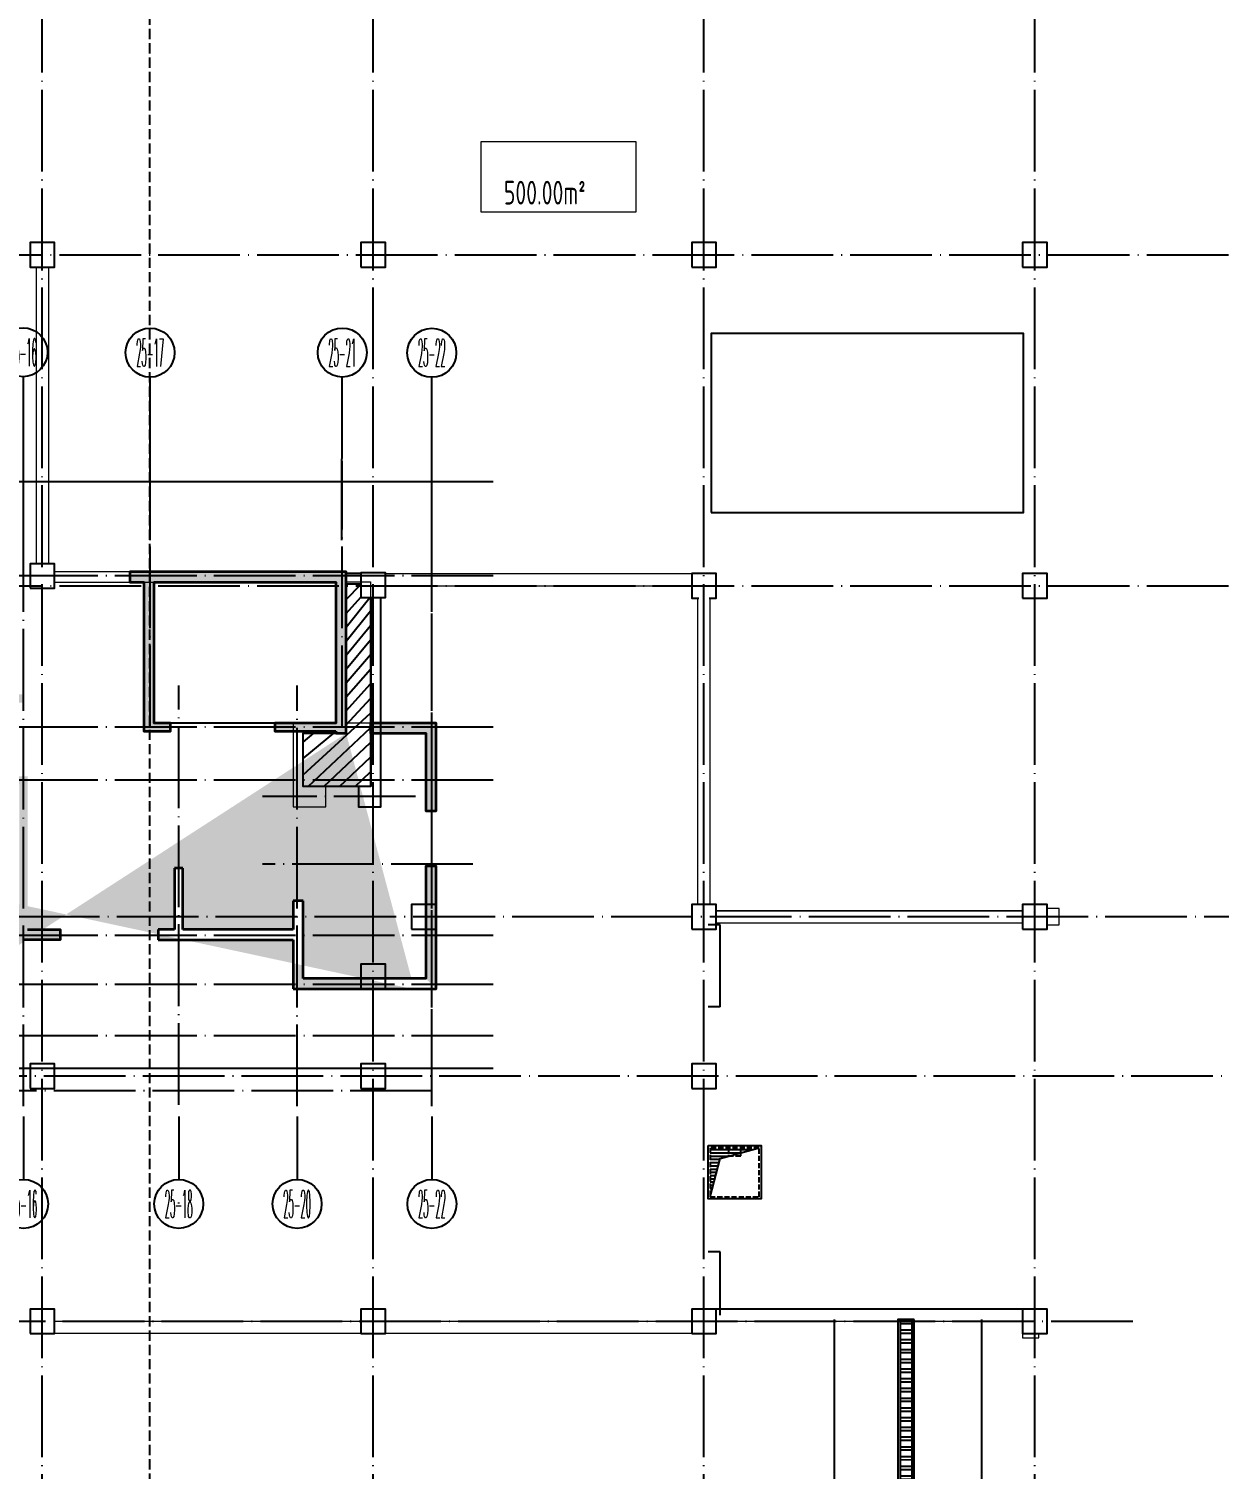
# Model space of a CAD drawing. Extents: x 115549 to 768939, y -502199 to 402497.
# Drawn here: x 251653 to 280798, y -422439 to -387192 of the extents above; entities that cross this region are included whole.
import ezdxf
from ezdxf.enums import TextEntityAlignment as Align

# ---------------------------------------------------------------- set-up
doc = ezdxf.new("R2010")
doc.units = 0
doc.header["$LTSCALE"] = 1000
doc.header["$MEASUREMENT"] = 0
doc.linetypes.add('__DASH', pattern=[0.35, 0.25, -0.1])
doc.linetypes.add('DOTE', pattern=[2.42, 2, -0.2, 0.02, -0.2])
for name, color, linetype in [('AXIS', 3, 'Continuous'), ('AXIS_TEXT', 7, 'Continuous'), ('COLUMN', 9, 'Continuous'), ('DOTE', 16, 'DOTE'), ('STAIR', 50, 'Continuous'), ('WINDOW', 4, 'Continuous'), ('截水沟', 2, 'Continuous'), ('文字', 3, 'Continuous'), ('汽车坡道', 142, 'Continuous'), ('给水', 32, 'Continuous')]:
    doc.layers.add(name, color=color, linetype=linetype)
for name, color, linetype, lineweight in [('renWALL', 8, 'Continuous', 9), ('主楼剪力墙', 212, 'Continuous', 5), ('砼墙', 3, 'Continuous', 35)]:
    doc.layers.add(name, color=color, linetype=linetype, lineweight=lineweight)
doc.styles.add('_TCH_AXIS', font='COMPLEX', dxfattribs={"bigfont": 'GBCBIG'})
doc.styles.add('COMPLEX', font='COMPLEX')
doc.styles.add('TSSD_Rein', font='tssdeng.shx', dxfattribs={"width": 0.7, "bigfont": 'tssdchn.shx'})

# ---------------------------------------------------------------- blocks, each defined once
blk = doc.blocks.new('qiangzh3333')
at = {"layer": 'COLUMN', "color": 8}
for points in [[(503056726, 3697111496), (503056901, 3697111496), (503056901, 3697112096), (503056301, 3697112096), (503056301, 3697111496), (503056901, 3697111496)], [(503064401, 3697104011), (503064401, 3697103996), (503064041, 3697103996), (503064041, 3697103746), (503064401, 3697103746)], [(503064641, 3697103411), (503064641, 3697098787), (503064341, 3697098787), (503064341, 3697098287), (503064891, 3697098287), (503064891, 3697103411), (503065001, 3697103411), (503065001, 3697104011), (503064401, 3697104011), (503064401, 3697103411), (503065001, 3697103411)], [(503072926, 3697103396), (503073101, 3697103396), (503073101, 3697103996), (503072501, 3697103996), (503072501, 3697103396), (503072676, 3697103396)], [(503080601, 3697085996), (503080601, 3697085396), (503081201, 3697085396), (503081201, 3697085996), (503080601, 3697085996), (503073101, 3697085996)]]:
    blk.add_lwpolyline(points, dxfattribs=at)
for points in [[(503064401, 3697111496), (503065001, 3697111496), (503065001, 3697112096), (503064401, 3697112096)], [(503072501, 3697111496), (503073101, 3697111496), (503073101, 3697112096), (503072501, 3697112096)], [(503080601, 3697111496), (503081201, 3697111496), (503081201, 3697112096), (503080601, 3697112096)], [(503056301, 3697103636), (503056901, 3697103636), (503056901, 3697104236), (503056301, 3697104236)], [(503080601, 3697103396), (503081201, 3697103396), (503081201, 3697103996), (503080601, 3697103996)], [(503065641, 3697095296), (503066241, 3697095296), (503066241, 3697095896), (503065641, 3697095896)], [(503072501, 3697095296), (503073101, 3697095296), (503073101, 3697095896), (503072501, 3697095896)], [(503080601, 3697095296), (503081201, 3697095296), (503081201, 3697095896), (503080601, 3697095896)], [(503064401, 3697093836), (503065001, 3697093836), (503065001, 3697094436), (503064401, 3697094436)], [(503056301, 3697091396), (503056901, 3697091396), (503056901, 3697091996), (503056301, 3697091996)], [(503064401, 3697091396), (503065001, 3697091396), (503065001, 3697091996), (503064401, 3697091996)], [(503072501, 3697091396), (503073101, 3697091396), (503073101, 3697091996), (503072501, 3697091996)], [(503056301, 3697085396), (503056901, 3697085396), (503056901, 3697085996), (503056301, 3697085996)], [(503064401, 3697085396), (503065001, 3697085396), (503065001, 3697085996), (503064401, 3697085996)], [(503072501, 3697085396), (503073101, 3697085396), (503073101, 3697085996), (503072501, 3697085996)]]:
    blk.add_lwpolyline(points, close=True, dxfattribs=at)
at = {"layer": 'renWALL', "color": 8}
for points in [[(503056451, 3697111496), (503056451, 3697104236)], [(503056751, 3697111496), (503056751, 3697104236)], [(503056901, 3697103787), (503063791, 3697103787), (503063791, 3697100336), (503062741, 3697100336), (503062741, 3697098287), (503063541, 3697098287), (503063541, 3697098787), (503062991, 3697098787), (503062991, 3697100086), (503064041, 3697100086), (503064041, 3697104037), (503056901, 3697104037)], [(503065001, 3697103996), (503065541, 3697103996), (503072501, 3697103996)], [(503065001, 3697103696), (503065541, 3697103696)], [(503065545, 3697103696), (503072505, 3697103696)], [(503072651, 3697095896), (503072651, 3697103396)], [(503072951, 3697095896), (503072951, 3697103396)], [(503073101, 3697095746), (503080601, 3697095746)], [(503081201, 3697095396), (503081501, 3697095396), (503081501, 3697095796), (503081201, 3697095796)], [(503073101, 3697095446), (503080601, 3697095446)], [(503064401, 3697085696), (503056901, 3697085696)], [(503072501, 3697085696), (503065001, 3697085696)], [(503080601, 3697085696), (503073101, 3697085696)], [(503064401, 3697085396), (503056901, 3697085396)], [(503072501, 3697085396), (503065001, 3697085396)], [(503080601, 3697085396), (503080601, 3697085296), (503081001, 3697085296), (503081001, 3697085396)]]:
    blk.add_lwpolyline(points, dxfattribs=at)
blk.add_lwpolyline([(503064041, 3697103796), (503064641, 3697103796), (503064641, 3697100337), (503064041, 3697100337)], close=True, dxfattribs=at)
blk = doc.blocks.new('zhuloujlqtiangchong')
at = {"layer": '主楼剪力墙'}
h = blk.add_hatch(color=253, dxfattribs=at)
h.dxf.hatch_style = 1
h.paths.add_polyline_path([(657412, 575691), (657412, 576341), (657662, 576341), (657662, 575941), (658612, 575941), (659162, 575941), (659162, 575741), (658612, 575741), (657662, 575741), (657662, 575691)], flags=17)
h.paths.add_polyline_path([(657662, 579391), (658012, 579391), (658012, 579641), (657412, 579641), (657412, 577491), (657662, 577491)], flags=17)
h.paths.add_polyline_path([(669412, 566841), (669412, 567391), (669812, 567391), (669812, 567641), (669412, 567641), (669412, 568591), (669162, 568591), (669162, 567491), (669162, 567091), (668812, 567091), (666462, 567091), (666462, 568591), (666462, 570391), (666462, 570891), (666412, 570891), (666412, 571691), (666412, 572091), (668212, 572091), (669312, 572091), (669312, 572291), (668212, 572291), (666212, 572291), (666212, 571691), (666212, 570891), (665412, 570891), (665412, 572191), (665412, 574041), (665412, 574441), (667412, 574441), (668212, 574441), (668212, 574641), (667412, 574641), (665212, 574641), (665212, 574041), (665212, 572191), (665212, 570891), (664412, 570891), (664412, 570641), (665312, 570641), (666212, 570641), (666212, 570391), (666212, 568591), (666212, 566841), (666812, 566841), (668812, 566841)])
h.paths.add_polyline_path([(667212, 581991), (667212, 580321), (667212, 579641), (666912, 579641), (666512, 579641), (666512, 579391), (666912, 579391), (667462, 579391), (667462, 580321), (667462, 581741), (670112, 581741), (670712, 581741), (670712, 581991), (670112, 581991)], flags=17)
h.paths.add_polyline_path([(672862, 581741), (675062, 581741), (675062, 579541), (675062, 577141), (672862, 577141), (672862, 577741), (672662, 577741), (672662, 576941), (675062, 576941), (675062, 576441), (677212, 576441), (677212, 576641), (675262, 576641), (675262, 577041), (675262, 579391), (675662, 579391), (675662, 579641), (675312, 579641), (675312, 581991), (672762, 581991), (671912, 581991), (671912, 581741), (672662, 581741), (672662, 581341), (672862, 581341)], flags=17)
h.paths.add_polyline_path([(667462, 576741), (670162, 576741), (670162, 578241), (669962, 578241), (669962, 576941), (667262, 576941), (667262, 576641), (665312, 576641), (665312, 576441), (667462, 576441)], flags=17)
h.paths.add_polyline_path([(687312, 575101), (687312, 575941), (686712, 575941), (685711, 575941), (685711, 575691), (686712, 575691), (687062, 575691), (687062, 575101), (687062, 574541), (687062, 573791), (687312, 573791), (687312, 574541)], flags=17)
h.paths.add_polyline_path([(661772, 579391), (661772, 579641), (662212, 579641), (662712, 579641), (662712, 579391), (662362, 579391), (662362, 575741), (661712, 575741), (661712, 575941), (662112, 575941), (662112, 579391)], flags=17)
h.paths.add_polyline_path([(655212, 573441), (655212, 569441), (658712, 569441), (658712, 570641), (659112, 570641), (662012, 570641), (662012, 570891), (661612, 570891), (661612, 572391), (661412, 572391), (661412, 570891), (659112, 570891), (658712, 570891), (658712, 571591), (658462, 571591), (658462, 570741), (658462, 569691), (655772, 569691), (655462, 569691), (655462, 573441), (655462, 575691), (655772, 575691), (656712, 575691), (656712, 575941), (655212, 575941)])
h.paths.add_polyline_path([(684412, 569441), (685772, 569441), (687312, 569441), (687312, 572441), (687062, 572441), (687062, 569691), (685772, 569691), (684412, 569691), (684062, 569691), (684062, 570741), (684062, 571591), (683812, 571591), (683812, 570891), (683412, 570891), (681112, 570891), (681112, 572391), (680912, 572391), (680912, 570891), (680512, 570891), (680512, 570641), (681012, 570641), (683412, 570641), (683812, 570641), (683812, 569441)], flags=17)
edge = h.paths.add_edge_path()
edge.add_line((684862, 575741), (684862, 575691))
edge.add_line((684862, 575691), (685112, 575691))
edge.add_line((672662, 567641), (672662, 568291))
edge.add_line((672662, 568291), (672662, 569141))
edge.add_line((672662, 569141), (672912, 569141))
edge.add_line((672912, 569141), (672912, 568441))
edge.add_line((672912, 568441), (673312, 568441))
edge.add_line((673312, 568441), (675312, 568441))
edge.add_line((675312, 568441), (675662, 568441))
edge.add_line((675662, 568441), (675662, 569941))
edge.add_line((675662, 569941), (675662, 570891))
edge.add_line((675662, 570891), (675712, 570891))
edge.add_line((675712, 570891), (675712, 571241))
edge.add_line((675712, 571241), (675712, 571641))
edge.add_line((675712, 571641), (672812, 571641))
edge.add_line((672812, 571641), (672812, 571841))
edge.add_line((672812, 571841), (675912, 571841))
edge.add_line((675912, 571841), (675912, 571241))
edge.add_line((675912, 571241), (675912, 570891))
edge.add_line((675912, 570891), (677112, 570891))
edge.add_line((677112, 570891), (677112, 571741))
edge.add_line((677112, 571741), (677112, 572391))
edge.add_line((677112, 572391), (677112, 574041))
edge.add_line((677112, 574041), (677112, 574441))
edge.add_line((677112, 574441), (675112, 574441))
edge.add_line((675112, 574441), (675112, 574641))
edge.add_line((675112, 574641), (677312, 574641))
edge.add_line((677312, 574641), (677312, 574041))
edge.add_line((677312, 574041), (677312, 572391))
edge.add_line((677312, 572391), (677312, 571741))
edge.add_line((677312, 571741), (677312, 570891))
edge.add_line((677312, 570891), (678112, 570891))
edge.add_line((678112, 570891), (678112, 570641))
edge.add_line((678112, 570641), (677212, 570641))
edge.add_line((677212, 570641), (675912, 570641))
edge.add_line((675912, 570641), (675912, 569941))
edge.add_line((675912, 569941), (675912, 568191))
edge.add_line((675912, 568191), (675312, 568191))
edge.add_line((675312, 568191), (673312, 568191))
edge.add_line((673312, 568191), (672912, 568191))
edge.add_line((672912, 568191), (672912, 567391))
edge.add_line((672912, 567391), (672312, 567391))
edge.add_line((672312, 567391), (672312, 567641))
edge.add_line((672312, 567641), (672662, 567641))
edge.add_line((655472, 583351), (655472, 579541))
edge.add_line((658612, 575741), (659162, 575741))
edge.add_line((659162, 575741), (659162, 575941))
edge.add_line((659162, 575941), (658612, 575941))
edge.add_line((658612, 575941), (657662, 575941))
edge.add_line((657662, 575941), (657662, 576341))
edge.add_line((657662, 576341), (657412, 576341))
edge.add_line((657412, 576341), (657412, 575741))
edge.add_line((686712, 569441), (687312, 569441))
edge.add_line((687062, 569691), (686712, 569691))
edge.add_line((685112, 575691), (685112, 576341))
edge.add_line((685112, 576341), (685112, 577491))
edge.add_line((685112, 577491), (685112, 579641))
edge.add_line((685112, 579641), (684512, 579641))
edge.add_line((684512, 579641), (682112, 579641))
edge.add_line((682112, 579641), (681722, 579641))
edge.add_line((681722, 579641), (680312, 579641))
edge.add_line((680312, 579641), (679812, 579641))
edge.add_line((679812, 579641), (679812, 579391))
edge.add_line((679812, 579391), (680162, 579391))
edge.add_line((680162, 579391), (680162, 575741))
edge.add_line((680162, 575741), (680812, 575741))
edge.add_line((680812, 575741), (680812, 575941))
edge.add_line((680812, 575941), (680412, 575941))
edge.add_line((680412, 575941), (680412, 579391))
edge.add_line((680412, 579391), (681722, 579391))
edge.add_line((681722, 579391), (682112, 579391))
edge.add_line((682112, 579391), (684512, 579391))
edge.add_line((684512, 579391), (684862, 579391))
edge.add_line((684862, 579391), (684862, 577491))
edge.add_line((684862, 577491), (684862, 576341))
edge.add_line((684862, 576341), (684862, 575941))
edge.add_line((684862, 575941), (683912, 575941))
edge.add_line((683912, 575941), (683362, 575941))
edge.add_line((683362, 575941), (683362, 575741))
edge.add_line((683362, 575741), (683912, 575741))
edge.add_line((683912, 575741), (684862, 575741))
h = blk.add_hatch(color=253, dxfattribs=at)
h.dxf.hatch_style = 1
h.paths.add_polyline_path([(685112, 579641), (684512, 579641), (682112, 579641), (681722, 579641), (680312, 579641), (679812, 579641), (679812, 579391), (680162, 579391), (680162, 575741), (680812, 575741), (680812, 575941), (680412, 575941), (680412, 579391), (681722, 579391), (682112, 579391), (684512, 579391), (684862, 579391), (684862, 577491), (684862, 576341), (684862, 575941), (683912, 575941), (683362, 575941), (683362, 575741), (683912, 575741), (684862, 575741), (684862, 575691), (685112, 575691), (685112, 576341), (685112, 577491)])
h = blk.add_hatch(color=253, dxfattribs=at)
h.dxf.hatch_style = 1
h.paths.add_polyline_path([(677112, 573841), (677312, 573841), (677312, 574641), (675112, 574641), (675112, 574441), (677112, 574441)])
h.paths.add_polyline_path([(677312, 572641), (677112, 572641), (677112, 570891), (675912, 570891), (675912, 571841), (672812, 571841), (672812, 571641), (675712, 571641), (675712, 570891), (675662, 570891), (675662, 568441), (672912, 568441), (672912, 569141), (672662, 569141), (672662, 567641), (672312, 567641), (672312, 567391), (672912, 567391), (672912, 568191), (675912, 568191), (675912, 570641), (678112, 570641), (678112, 570891), (677312, 570891)])
at = {"layer": '主楼剪力墙', "color": 253}
blk.add_lwpolyline([(685112, 579641), (684512, 579641), (682112, 579641), (681722, 579641), (680312, 579641), (679812, 579641), (679812, 579391), (680162, 579391), (680162, 575741), (680812, 575741), (680812, 575941), (680412, 575941), (680412, 579391), (681722, 579391), (682112, 579391), (684512, 579391), (684862, 579391), (684862, 577491), (684862, 576341), (684862, 575941), (683912, 575941), (683362, 575941), (683362, 575741), (683912, 575741), (684862, 575741), (684862, 575691), (685112, 575691), (685112, 576341), (685112, 577491)], close=True, dxfattribs=at)
blk.add_lwpolyline([(677212, 570641), (678112, 570641), (678112, 570891), (677312, 570891)], dxfattribs=at)
blk = doc.blocks.new('_AXISO')
blk.add_circle((0, 0), 0.5)
at = {"layer": 'AXIS_TEXT', "style": 'COMPLEX', "width": 1.041667}
blk.add_attdef('A', text='', height=0.56, dxfattribs=at).set_placement((-0.25, -0.28), (0.25, -0.28), align=Align.FIT)
blk = doc.blocks.new('18-13')
at = {"layer": 'AXIS'}
for p, q in [((2187383, 649245), (2187383, 653245)), ((2189583, 649245), (2189583, 653245)), ((2194283, 648385), (2194281, 653242)), ((2197383, 649245), (2197383, 653245)), ((2199433, 649245), (2199433, 653235)), ((2202133, 649245), (2202133, 653245)), ((2204833, 649245), (2204833, 653245)), ((2207233, 649245), (2207233, 653244)), ((2209283, 649245), (2209283, 653245)), ((2212383, 649245), (2212383, 653235)), ((2217081, 649245), (2217083, 653237)), ((2219283, 649245), (2219283, 653232))]:
    blk.add_line(p, q, dxfattribs=at)
ref = blk.add_blockref('_AXISO', (2187371, 653844), dxfattribs=dict(at, xscale=1200, yscale=1200, zscale=1200))
ref.add_attrib('A', '25-1', dxfattribs={"layer": 'AXIS_TEXT', "height": 678.8, "style": '_TCH_AXIS', "width": 0.28}).set_placement((2187031, 653505), (2187710, 653505), align=Align.FIT)
ref = blk.add_blockref('_AXISO', (2189580, 653839), dxfattribs=dict(at, xscale=1200, yscale=1200, zscale=1200))
ref.add_attrib('A', '25-2', dxfattribs={"layer": 'AXIS_TEXT', "height": 678.8, "style": '_TCH_AXIS', "width": 0.2625}).set_placement((2189241, 653500), (2189920, 653500), align=Align.FIT)
ref = blk.add_blockref('_AXISO', (2194280, 653842), dxfattribs=dict(at, xscale=1200, yscale=1200, zscale=1200))
ref.add_attrib('A', '25-6', dxfattribs={"layer": 'AXIS_TEXT', "height": 678.8, "style": '_TCH_AXIS', "width": 0.2625}).set_placement((2193941, 653503), (2194620, 653503), align=Align.FIT)
ref = blk.add_blockref('_AXISO', (2197371, 653844), dxfattribs=dict(at, xscale=1200, yscale=1200, zscale=1200))
ref.add_attrib('A', '25-7', dxfattribs={"layer": 'AXIS_TEXT', "height": 678.8, "style": '_TCH_AXIS', "width": 0.2625}).set_placement((2197031, 653505), (2197710, 653505), align=Align.FIT)
ref = blk.add_blockref('_AXISO', (2199416, 653835), dxfattribs=dict(at, xscale=1200, yscale=1200, zscale=1200))
ref.add_attrib('A', '25-9', dxfattribs={"layer": 'AXIS_TEXT', "height": 678.8, "style": '_TCH_AXIS', "width": 0.2625}).set_placement((2199076, 653496), (2199755, 653496), align=Align.FIT)
ref = blk.add_blockref('_AXISO', (2202171, 653841), dxfattribs=dict(at, xscale=1200, yscale=1200, zscale=1200))
ref.add_attrib('A', '25-11', dxfattribs={"layer": 'AXIS_TEXT', "height": 678.8, "style": '_TCH_AXIS', "width": 0.233333}).set_placement((2201832, 653501), (2202511, 653501), align=Align.FIT)
ref = blk.add_blockref('_AXISO', (2204871, 653844), dxfattribs=dict(at, xscale=1200, yscale=1200, zscale=1200))
ref.add_attrib('A', '25-12', dxfattribs={"layer": 'AXIS_TEXT', "height": 678.8, "style": '_TCH_AXIS', "width": 0.221053}).set_placement((2204531, 653505), (2205210, 653505), align=Align.FIT)
ref = blk.add_blockref('_AXISO', (2207237, 653844), dxfattribs=dict(at, xscale=1200, yscale=1200, zscale=1200))
ref.add_attrib('A', '25-14', dxfattribs={"layer": 'AXIS_TEXT', "height": 678.8, "style": '_TCH_AXIS', "width": 0.216495}).set_placement((2206898, 653505), (2207576, 653505), align=Align.FIT)
ref = blk.add_blockref('_AXISO', (2209271, 653844), dxfattribs=dict(at, xscale=1200, yscale=1200, zscale=1200))
ref.add_attrib('A', '25-16', dxfattribs={"layer": 'AXIS_TEXT', "height": 678.8, "style": '_TCH_AXIS', "width": 0.221053}).set_placement((2208931, 653505), (2209610, 653505), align=Align.FIT)
ref = blk.add_blockref('_AXISO', (2212382, 653835), dxfattribs=dict(at, xscale=1200, yscale=1200, zscale=1200))
ref.add_attrib('A', '25-17', dxfattribs={"layer": 'AXIS_TEXT', "height": 678.8, "style": '_TCH_AXIS', "width": 0.221053}).set_placement((2212043, 653496), (2212721, 653496), align=Align.FIT)
ref = blk.add_blockref('_AXISO', (2217088, 653837), dxfattribs=dict(at, xscale=1200, yscale=1200, zscale=1200))
ref.add_attrib('A', '25-21', dxfattribs={"layer": 'AXIS_TEXT', "height": 678.8, "style": '_TCH_AXIS', "width": 0.221053}).set_placement((2216748, 653498), (2217427, 653498), align=Align.FIT)
ref = blk.add_blockref('_AXISO', (2219280, 653832), dxfattribs=dict(at, xscale=1200, yscale=1200, zscale=1200))
ref.add_attrib('A', '25-22', dxfattribs={"layer": 'AXIS_TEXT', "height": 678.8, "style": '_TCH_AXIS', "width": 0.21}).set_placement((2218941, 653493), (2219619, 653493), align=Align.FIT)
blk = doc.blocks.new('kengyi')
at = {"layer": '给水'}
for p, q in [((2970150, 735418), (2971184, 735418)), ((2970150, 735339), (2970897, 735339)), ((2970150, 735260), (2970610, 735260)), ((2970150, 735180), (2970393, 735180)), ((2970150, 735101), (2970372, 735101)), ((2970150, 735021), (2970351, 735021)), ((2970150, 734942), (2970330, 734942)), ((2970150, 734863), (2970309, 734863)), ((2970150, 734783), (2970288, 734783)), ((2970150, 734704), (2970267, 734704)), ((2970150, 734625), (2970246, 734625)), ((2970150, 734545), (2970225, 734545)), ((2970150, 734466), (2970204, 734466)), ((2970150, 734386), (2970182, 734386))]:
    blk.add_line(p, q, dxfattribs=at)
blk.add_lwpolyline([(2970100, 735514), (2971400, 735514), (2971400, 734214), (2970100, 734214)], close=True, dxfattribs=at)
at = {"layer": '给水', "linetype": '__DASH', "ltscale": 0.5}
blk.add_lwpolyline([(2971350, 735464), (2970150, 735464), (2970150, 734264), (2971350, 734264)], close=True, dxfattribs=at)
at = {"layer": '给水'}
blk.add_lwpolyline([(2970150, 734264), (2970399, 735201), (2971350, 735464)], dxfattribs=at)
at = {"layer": '给水', "linetype": '__DASH', "ltscale": 0.5}
blk.add_lwpolyline([(2970600, 735461), (2970600, 735261), (2970900, 735261), (2970900, 735461)], dxfattribs=at)
blk = doc.blocks.new('gangjinhunningtuqiang')
at = {"layer": '砼墙', "color": 8}
for p, q in [((681112, 572391), (680912, 572391)), ((680912, 572391), (680912, 570891)), ((681112, 570891), (681112, 572391)), ((684062, 571591), (683812, 571591)), ((683812, 571591), (683812, 570891)), ((684062, 570741), (684062, 571591)), ((680912, 570891), (680512, 570891)), ((680512, 570891), (680512, 570641)), ((680512, 570641), (681012, 570641)), ((681012, 570641), (683412, 570641)), ((683412, 570891), (681112, 570891)), ((683812, 570891), (683412, 570891)), ((683412, 570641), (683812, 570641)), ((683812, 570641), (683812, 569441)), ((684062, 569691), (684062, 570741)), ((684412, 569691), (684062, 569691)), ((685772, 569691), (684412, 569691)), ((687062, 569691), (686712, 569691)), ((683812, 569441), (684412, 569441)), ((684412, 569441), (685772, 569441)), ((686712, 569441), (687312, 569441))]:
    blk.add_line(p, q, dxfattribs=at)
for points in [[(685112, 575691), (685112, 576341), (685112, 577491), (685112, 579641), (684512, 579641), (682112, 579641), (681722, 579641), (680312, 579641), (679812, 579641), (679812, 579391), (680162, 579391), (680162, 575741), (680812, 575741), (680812, 575941), (680412, 575941), (680412, 579391), (681722, 579391), (682112, 579391), (684512, 579391), (684862, 579391), (684862, 577491), (684862, 576341), (684862, 575941), (683912, 575941), (683362, 575941), (683362, 575741), (683912, 575741), (684862, 575741)], [(684862, 575741), (684862, 575691), (685112, 575691)], [(677312, 570891), (678112, 570891), (678112, 570641), (677212, 570641)], [(685772, 569441), (687312, 569441), (687312, 572441), (687062, 572441), (687062, 569691), (685772, 569691)]]:
    blk.add_lwpolyline(points, dxfattribs=at)
blk.add_lwpolyline([(687312, 575101), (687312, 575941), (686712, 575941), (685711, 575941), (685711, 575691), (686712, 575691), (687062, 575691), (687062, 575101), (687062, 574541), (687062, 573791), (687312, 573791), (687312, 574541)], close=True, dxfattribs=at)
blk = doc.blocks.new('saaaa')
at = {"layer": 'COLUMN', "color": 8}
for p, q in [((504724590, 3696172893), (504723990, 3696172893)), ((504723990, 3696172893), (504723990, 3696172293)), ((504724590, 3696172293), (504724590, 3696172893)), ((504732690, 3696172893), (504732090, 3696172893)), ((504732090, 3696172893), (504732090, 3696172293)), ((504732690, 3696172293), (504732690, 3696172893)), ((504740790, 3696172893), (504740190, 3696172893)), ((504740190, 3696172893), (504740190, 3696172293)), ((504740790, 3696172293), (504740790, 3696172893)), ((504748890, 3696172893), (504748290, 3696172893)), ((504748290, 3696172893), (504748290, 3696172293)), ((504748890, 3696172293), (504748890, 3696172893)), ((504723990, 3696172293), (504724590, 3696172293)), ((504724415, 3696172293), (504724590, 3696172293)), ((504732090, 3696172293), (504732690, 3696172293)), ((504740190, 3696172293), (504740790, 3696172293)), ((504748290, 3696172293), (504748890, 3696172293)), ((504724590, 3696165033), (504723990, 3696165033)), ((504723990, 3696165033), (504723990, 3696164433)), ((504724590, 3696164433), (504724590, 3696165033)), ((504732090, 3696164793), (504731730, 3696164793)), ((504731730, 3696164793), (504731730, 3696164543)), ((504732690, 3696164808), (504732090, 3696164808)), ((504732090, 3696164808), (504732090, 3696164208)), ((504732090, 3696164808), (504732090, 3696164793)), ((504732690, 3696164208), (504732690, 3696164808)), ((504740790, 3696164793), (504740190, 3696164793)), ((504740190, 3696164793), (504740190, 3696164193)), ((504740790, 3696164193), (504740790, 3696164793)), ((504748890, 3696164793), (504748290, 3696164793)), ((504748290, 3696164793), (504748290, 3696164193)), ((504748890, 3696164193), (504748890, 3696164793)), ((504723990, 3696164433), (504724590, 3696164433)), ((504731730, 3696164543), (504732090, 3696164543)), ((504732090, 3696164208), (504732690, 3696164208)), ((504732330, 3696164208), (504732330, 3696159584)), ((504732580, 3696159084), (504732580, 3696164208)), ((504732580, 3696164208), (504732690, 3696164208)), ((504740190, 3696164193), (504740365, 3696164193)), ((504740615, 3696164193), (504740790, 3696164193)), ((504748290, 3696164193), (504748890, 3696164193)), ((504732330, 3696159584), (504732030, 3696159584)), ((504732030, 3696159584), (504732030, 3696159084)), ((504732030, 3696159084), (504732580, 3696159084)), ((504733930, 3696156693), (504733330, 3696156693)), ((504733330, 3696156693), (504733330, 3696156093)), ((504733930, 3696156093), (504733930, 3696156693)), ((504740790, 3696156693), (504740190, 3696156693)), ((504740190, 3696156693), (504740190, 3696156093)), ((504740790, 3696156093), (504740790, 3696156693)), ((504748890, 3696156693), (504748290, 3696156693)), ((504748290, 3696156693), (504748290, 3696156093)), ((504748890, 3696156093), (504748890, 3696156693)), ((504733330, 3696156093), (504733930, 3696156093)), ((504740190, 3696156093), (504740790, 3696156093)), ((504748290, 3696156093), (504748890, 3696156093)), ((504732690, 3696155233), (504732090, 3696155233)), ((504732090, 3696155233), (504732090, 3696154633)), ((504732690, 3696154633), (504732690, 3696155233)), ((504732090, 3696154633), (504732690, 3696154633)), ((504724590, 3696152793), (504723990, 3696152793)), ((504723990, 3696152793), (504723990, 3696152193)), ((504724590, 3696152193), (504724590, 3696152793)), ((504732690, 3696152793), (504732090, 3696152793)), ((504732090, 3696152793), (504732090, 3696152193)), ((504732690, 3696152193), (504732690, 3696152793)), ((504740790, 3696152793), (504740190, 3696152793)), ((504740190, 3696152793), (504740190, 3696152193)), ((504740790, 3696152193), (504740790, 3696152793)), ((504723990, 3696152193), (504724590, 3696152193)), ((504732090, 3696152193), (504732690, 3696152193)), ((504740190, 3696152193), (504740790, 3696152193)), ((504724590, 3696146793), (504723990, 3696146793)), ((504723990, 3696146793), (504723990, 3696146193)), ((504724590, 3696146193), (504724590, 3696146793)), ((504732690, 3696146793), (504732090, 3696146793)), ((504732090, 3696146793), (504732090, 3696146193)), ((504732690, 3696146193), (504732690, 3696146793)), ((504740790, 3696146793), (504740190, 3696146793)), ((504740190, 3696146793), (504740190, 3696146193)), ((504740790, 3696146193), (504740790, 3696146793)), ((504748290, 3696146793), (504740790, 3696146793)), ((504748290, 3696146793), (504748290, 3696146193)), ((504748890, 3696146793), (504748290, 3696146793)), ((504748890, 3696146193), (504748890, 3696146793)), ((504723990, 3696146193), (504724590, 3696146193)), ((504732090, 3696146193), (504732690, 3696146193)), ((504740190, 3696146193), (504740790, 3696146193)), ((504748290, 3696146193), (504748890, 3696146193))]:
    blk.add_line(p, q, dxfattribs=at)
at = {"layer": 'renWALL', "color": 8}
for p, q in [((504724140, 3696172293), (504724140, 3696165033)), ((504724440, 3696172293), (504724440, 3696165033)), ((504731730, 3696164834), (504724590, 3696164834)), ((504731730, 3696160883), (504731730, 3696164834)), ((504732690, 3696164793), (504733230, 3696164793)), ((504733230, 3696164793), (504740190, 3696164793)), ((504724590, 3696164584), (504731480, 3696164584)), ((504731480, 3696164584), (504731480, 3696161133)), ((504732690, 3696164493), (504733230, 3696164493)), ((504733234, 3696164493), (504740194, 3696164493)), ((504740340, 3696156693), (504740340, 3696164193)), ((504740640, 3696156693), (504740640, 3696164193)), ((504731480, 3696161133), (504730430, 3696161133)), ((504730430, 3696161133), (504730430, 3696159084)), ((504730680, 3696159584), (504730680, 3696160883)), ((504730680, 3696160883), (504731730, 3696160883)), ((504731230, 3696159584), (504730680, 3696159584)), ((504731230, 3696159084), (504731230, 3696159584)), ((504730430, 3696159084), (504731230, 3696159084)), ((504749190, 3696156593), (504748890, 3696156593)), ((504749190, 3696156193), (504749190, 3696156593)), ((504740790, 3696156543), (504748290, 3696156543)), ((504740790, 3696156243), (504748290, 3696156243)), ((504748890, 3696156193), (504749190, 3696156193)), ((504732090, 3696146493), (504724590, 3696146493)), ((504740190, 3696146493), (504732690, 3696146493)), ((504748290, 3696146493), (504740790, 3696146493)), ((504732090, 3696146193), (504724590, 3696146193)), ((504740190, 3696146193), (504732690, 3696146193)), ((504748290, 3696146193), (504748290, 3696146093)), ((504748290, 3696146093), (504748690, 3696146093)), ((504748690, 3696146093), (504748690, 3696146193))]:
    blk.add_line(p, q, dxfattribs=at)
blk = doc.blocks.new('25-3')
at = {"layer": 'AXIS'}
for p, q in [((2187383, 635519), (2187383, 633980)), ((2190683, 635519), (2190683, 633980)), ((2193583, 635519), (2193583, 633980)), ((2197383, 635519), (2197383, 633980)), ((2201383, 635519), (2201383, 633980)), ((2204883, 635519), (2204883, 633980)), ((2207883, 635519), (2207883, 633980)), ((2209283, 635519), (2209283, 633980)), ((2213083, 635519), (2213083, 633980)), ((2215983, 635519), (2215983, 633980)), ((2219283, 635519), (2219283, 633980))]:
    blk.add_line(p, q, dxfattribs=at)
at = {"layer": 'DOTE', "linetype": 'DOTE'}
blk.add_line((2213083, 633394), (2213083, 633415), dxfattribs=at)
at = {"layer": 'AXIS'}
ref = blk.add_blockref('_AXISO', (2187383, 633380), dxfattribs=dict(at, xscale=1200, yscale=1200, zscale=1200))
ref.add_attrib('A', '25-1', dxfattribs={"layer": 'AXIS_TEXT', "height": 678.8, "style": '_TCH_AXIS', "width": 0.28}).set_placement((2187043, 633041), (2187722, 633041), align=Align.FIT)
ref = blk.add_blockref('_AXISO', (2190683, 633380), dxfattribs=dict(at, xscale=1200, yscale=1200, zscale=1200))
ref.add_attrib('A', '25-3', dxfattribs={"layer": 'AXIS_TEXT', "height": 678.8, "style": '_TCH_AXIS', "width": 0.2625}).set_placement((2190343, 633041), (2191022, 633041), align=Align.FIT)
ref = blk.add_blockref('_AXISO', (2193583, 633380), dxfattribs=dict(at, xscale=1200, yscale=1200, zscale=1200))
ref.add_attrib('A', '25-5', dxfattribs={"layer": 'AXIS_TEXT', "height": 678.8, "style": '_TCH_AXIS', "width": 0.2625}).set_placement((2193243, 633041), (2193922, 633041), align=Align.FIT)
ref = blk.add_blockref('_AXISO', (2197383, 633380), dxfattribs=dict(at, xscale=1200, yscale=1200, zscale=1200))
ref.add_attrib('A', '25-7', dxfattribs={"layer": 'AXIS_TEXT', "height": 678.8, "style": '_TCH_AXIS', "width": 0.2625}).set_placement((2197043, 633041), (2197722, 633041), align=Align.FIT)
ref = blk.add_blockref('_AXISO', (2201383, 633380), dxfattribs=dict(at, xscale=1200, yscale=1200, zscale=1200))
ref.add_attrib('A', '25-10', dxfattribs={"layer": 'AXIS_TEXT', "height": 678.8, "style": '_TCH_AXIS', "width": 0.221053}).set_placement((2201043, 633041), (2201722, 633041), align=Align.FIT)
ref = blk.add_blockref('_AXISO', (2204883, 633380), dxfattribs=dict(at, xscale=1200, yscale=1200, zscale=1200))
ref.add_attrib('A', '25-13', dxfattribs={"layer": 'AXIS_TEXT', "height": 678.8, "style": '_TCH_AXIS', "width": 0.221053}).set_placement((2204543, 633041), (2205222, 633041), align=Align.FIT)
ref = blk.add_blockref('_AXISO', (2207883, 633380), dxfattribs=dict(at, xscale=1200, yscale=1200, zscale=1200))
ref.add_attrib('A', '25-15', dxfattribs={"layer": 'AXIS_TEXT', "height": 678.8, "style": '_TCH_AXIS', "width": 0.221053}).set_placement((2207543, 633041), (2208222, 633041), align=Align.FIT)
ref = blk.add_blockref('_AXISO', (2209283, 633380), dxfattribs=dict(at, xscale=1200, yscale=1200, zscale=1200))
ref.add_attrib('A', '25-16', dxfattribs={"layer": 'AXIS_TEXT', "height": 678.8, "style": '_TCH_AXIS', "width": 0.221053}).set_placement((2208943, 633041), (2209622, 633041), align=Align.FIT)
ref = blk.add_blockref('_AXISO', (2213083, 633380), dxfattribs=dict(at, xscale=1200, yscale=1200, zscale=1200))
ref.add_attrib('A', '25-18', dxfattribs={"layer": 'AXIS_TEXT', "height": 678.8, "style": '_TCH_AXIS', "width": 0.221053}).set_placement((2212743, 633041), (2213422, 633041), align=Align.FIT)
ref = blk.add_blockref('_AXISO', (2215983, 633380), dxfattribs=dict(at, xscale=1200, yscale=1200, zscale=1200))
ref.add_attrib('A', '25-20', dxfattribs={"layer": 'AXIS_TEXT', "height": 678.8, "style": '_TCH_AXIS', "width": 0.21}).set_placement((2215643, 633041), (2216322, 633041), align=Align.FIT)
ref = blk.add_blockref('_AXISO', (2219283, 633380), dxfattribs=dict(at, xscale=1200, yscale=1200, zscale=1200))
ref.add_attrib('A', '25-22', dxfattribs={"layer": 'AXIS_TEXT', "height": 678.8, "style": '_TCH_AXIS', "width": 0.21}).set_placement((2218943, 633041), (2219622, 633041), align=Align.FIT)
blk = doc.blocks.new('18-12')
at = {"layer": 'DOTE', "color": 8, "linetype": 'DOTE'}
for p, q in [((2189583, 644671), (2189583, 651379)), ((2199433, 644667), (2199433, 651377)), ((2202133, 644671), (2202133, 651380)), ((2204833, 644671), (2204833, 651382)), ((2194283, 644671), (2194283, 651181)), ((2197383, 635222), (2197383, 651181)), ((2207233, 643023), (2207233, 651181)), ((2209283, 635394), (2209283, 651181)), ((2212383, 644671), (2212383, 651181)), ((2217083, 644671), (2217083, 651181)), ((2219283, 635394), (2219283, 651181)), ((2220783, 650671), (2186865, 650671)), ((2220783, 648371), (2186722, 648371)), ((2213083, 635427), (2213083, 645691)), ((2215983, 635394), (2215983, 645691)), ((2220783, 644671), (2186548, 644671)), ((2190683, 635771), (2190683, 644671)), ((2204883, 635394), (2204883, 644671)), ((2220783, 643371), (2186548, 643371)), ((2201383, 635394), (2201383, 642271)), ((2207883, 635394), (2207883, 642271)), ((2203583, 641021), (2186548, 641021)), ((2220783, 639571), (2186779, 639571)), ((2220783, 638371), (2186792, 638371)), ((2220783, 637121), (2204883, 637121)), ((2220783, 636321), (2186648, 636321)), ((2204883, 635771), (2186954, 635771))]:
    blk.add_line(p, q, dxfattribs=at)

msp = doc.modelspace()

# ---------------------------------------------------------------- hatches: boundary and pattern name
h = msp.add_hatch()
h.set_pattern_fill('ANSI31', color=256, scale=150, style=0)
h.set_pattern_definition([(45, (-502804617.73, -3697004518), (-168.37980227, 168.37980227), [])])
edge = h.paths.add_edge_path()
edge.add_line((259423.2, -400771.8), (259783.3, -400771.8))
edge.add_line((259783.3, -400771.8), (259783.3, -401106.8))
edge.add_line((259783.3, -401106.8), (260023.3, -401106.8))
edge.add_line((260023.3, -401106.8), (260023.3, -405731.5))
edge.add_line((260023.3, -405731.5), (258373.3, -405731.5))
edge.add_line((258373.3, -405731.5), (258373.3, -404431.8))
edge.add_line((258373.3, -404431.8), (259423.3, -404431.8))
edge.add_line((259423.3, -404431.8), (259423.2, -400771.8))
at = {"layer": '截水沟'}
h = msp.add_hatch(dxfattribs=at)
h.set_pattern_fill('ANSI32', color=8, scale=50, angle=-44.9649, style=0)
h.set_pattern_definition([(0.035097, (166638.17, -1071320.6), (-0.14586, 238.124955), []), (0.035097, (166717.6, -1071399.92), (-0.14586, 238.124955), [])])
h.paths.add_polyline_path([(273283.3, -418821.8), (272983.3, -418821.8), (272983.3, -426621.8), (273283.3, -426621.8)])

# ---------------------------------------------------------------- linework, layer by layer
at = {"color": 8, "linetype": '__DASH'}
msp.add_line((254612.1, -306345.2), (254612.1, -476142.6), dxfattribs=at)
msp.add_lwpolyline([(254723.2, -400731.8), (259173.3, -400731.8), (259173.3, -404181.8), (254723.2, -404181.8)], close=True)
msp.add_lwpolyline([(259423.2, -400771.8), (259783.3, -400771.8), (259783.3, -401106.8), (260023.3, -401106.8), (260023.3, -405731.5), (258373.3, -405731.5), (258373.3, -404431.8), (259423.3, -404431.8), (259423.2, -400771.8)])
at = {"layer": 'DOTE', "color": 1}
for p, q in [((251983.3, -472963.5), (251983.3, -308021.8)), ((260083.3, -472963.5), (260083.3, -308021.8)), ((268183.3, -472963.5), (268183.3, -308021.8)), ((276283.3, -472963.5), (276283.3, -308021.8)), ((225783.3, -392721.8), (452683.3, -392721.8)), ((261523.2, -398281.5), (229623.2, -398281.5)), ((261523.2, -413181.5), (261523.3, -398281.5)), ((225783.3, -400821.8), (681174.4, -400821.8)), ((393747.5, -408921.8), (225783.3, -408921.8)), ((261523.2, -412631.5), (229623.2, -412631.5)), ((285483.3, -412821.8), (225783.3, -412821.8)), ((261523.2, -413181.5), (229623.2, -413181.5)), ((278682.4, -418821.8), (225783.3, -418821.8))]:
    msp.add_line(p, q, dxfattribs=at)
at = {"layer": 'DOTE'}
for p, q in [((261123.3, -405981.5), (257373.3, -405981.5)), ((262523.3, -407631.5), (257373.3, -407631.5))]:
    msp.add_line(p, q, dxfattribs=at)
at = {"layer": 'renWALL', "color": 8}
msp.add_lwpolyline([(259423.3, -400721.8), (260023.3, -400721.8), (260023.3, -404181.5), (259423.3, -404181.5)], close=True, dxfattribs=at)
at = {"layer": 'STAIR'}
for p, q in [((268583.3, -409121.8), (268283.3, -409121.8)), ((268583.3, -411121.8), (268583.3, -409121.8)), ((268583.3, -411121.8), (268283.3, -411121.8)), ((268583.3, -417121.8), (268283.3, -417121.8)), ((268583.3, -418671.8), (268583.3, -417121.8))]:
    msp.add_line(p, q, dxfattribs=at)
at = {"layer": 'WINDOW'}
msp.add_lwpolyline([(268360.7, -399028.4), (276004.1, -399028.4), (276004.1, -394646.1), (268360.7, -394646.1)], close=True, dxfattribs=at)
at = {"layer": '截水沟'}
for points in [[(273333.3, -418771.8), (272933.3, -418771.8), (272933.3, -426671.8), (273333.3, -426671.8)], [(273283.3, -418821.8), (272983.3, -418821.8), (272983.3, -426621.8), (273283.3, -426621.8)]]:
    msp.add_lwpolyline(points, close=True, dxfattribs=at)
at = {"layer": '文字', "color": 6, "lineweight": 15}
msp.add_lwpolyline([(262729.5, -389949.5), (266516.4, -389949.5), (266516.4, -391675.9), (262729.5, -391675.9)], close=True, dxfattribs=at)
at = {"layer": '汽车坡道'}
for p, q in [((271383.3, -426671.8), (271383.3, -418771.8)), ((274983.3, -426671.8), (274983.3, -418771.8))]:
    msp.add_line(p, q, dxfattribs=at)

# ---------------------------------------------------------------- block references
for name, p in [('saaaa', (-504472306.5, -3696565314.4)), ('18-13', (-1957759.5, -1048952)), ('18-12', (-1957759.5, -1048952)), ('25-3', (-1957759.5, -1049328.9))]:
    msp.add_blockref(name, p)
at = {"layer": 'renWALL', "color": 8}
msp.add_blockref('qiangzh3333', (-502804617.7, -3697504518), dxfattribs=at)
at = {"layer": '砼墙', "color": 3}
msp.add_blockref('zhuloujlqtiangchong', (-425688.9, -980122.8), dxfattribs=at)
at = {"layer": '砼墙'}
msp.add_blockref('gangjinhunningtuqiang', (-425688.9, -980122.8), dxfattribs=at)
at = {"layer": '给水'}
msp.add_blockref('kengyi', (-2701816.7, -1150035.9), dxfattribs=at)

# ---------------------------------------------------------------- texts
at = {"layer": '文字', "color": 7, "lineweight": 15, "style": 'TSSD_Rein', "width": 0.7}
msp.add_text('500.00m%%1402%%141%%141', height=580, dxfattribs=at).set_placement((263284.2, -391492.2))

doc.saveas('drawing.dxf')
